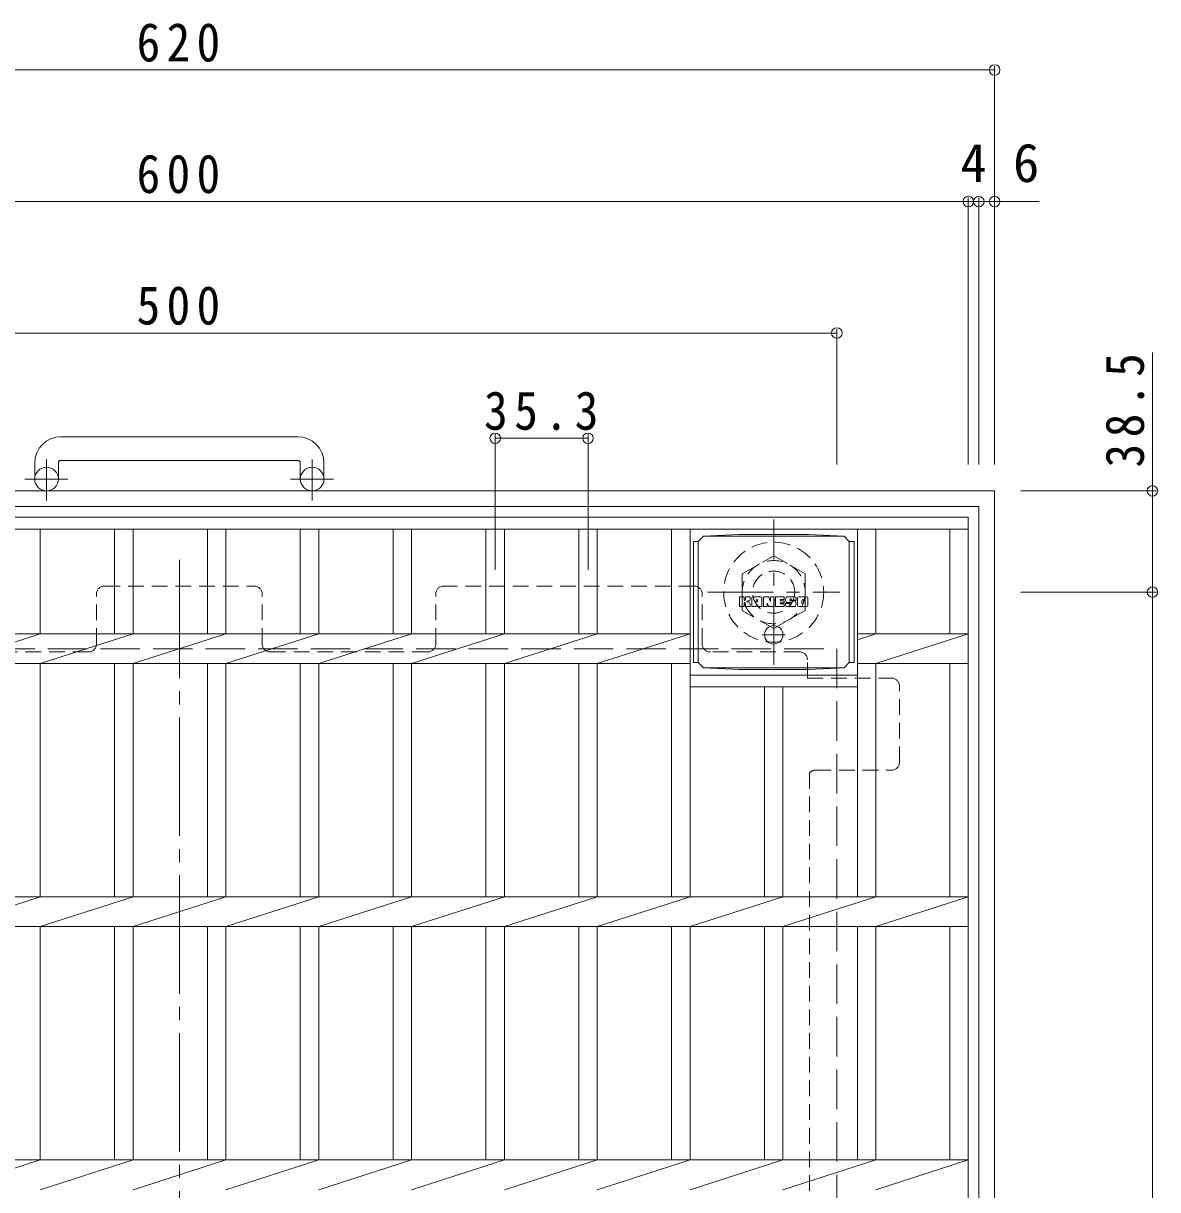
# Model space of a CAD drawing. Units: millimetres at full size, sheet at 1:5; details may follow other scales. Extents: x -1338 to 1348, y -985 to 942.
# Drawn here: x -696.8 to -265.5, y 498.7 to 942.1 of the extents above; entities that cross this region are included whole.
import ezdxf
from ezdxf.enums import TextEntityAlignment as Align

# ---------------------------------------------------------------- set-up
doc = ezdxf.new("R2010")
doc.units = ezdxf.units.MM
doc.header["$LTSCALE"] = 5
doc.header["$PDMODE"] = 32
doc.header["$PDSIZE"] = 4
for name, pattern in [('CHAIN1', [8, 5, -1, 1, -1]), ('CHAIN2', [12, 9, -1, 1, -1]), ('DASHED1', [1.8, 1.2, -0.6]), ('DASHED3', [4, 3, -1])]:
    doc.linetypes.add(name, pattern=pattern)
for name, color, linetype, lineweight in [('5-1', 3, 'Continuous', 9), ('5-2', 3, 'Continuous', 9), ('5-4', 7, 'Continuous', 9), ('5-7', 2, 'Continuous', 9), ('5-9', 2, 'Continuous', 9), ('5-F', 7, 'Continuous', 9)]:
    doc.layers.add(name, color=color, linetype=linetype, lineweight=lineweight)
doc.styles.add('ＭＳ ゴシック', font='')
doc.styles.get('ＭＳ ゴシック').set_extended_font_data('MS Gothic')

msp = doc.modelspace()

# ---------------------------------------------------------------- linework, layer by layer
at = {"layer": '5-1', "color": 2}
for p, q in [((-592.5, 784.972), (-682.5, 784.972)), ((-682.5, 775.972), (-592.5, 775.972)), ((-692.5, 774.972), (-692.5, 768.872)), ((-683.5, 774.972), (-683.5, 768.872)), ((-591.5, 774.972), (-591.5, 768.872)), ((-582.5, 774.972), (-582.5, 768.872)), ((-947.5, 764.373), (-327.5, 764.373)), ((-327.5, 764.373), (-327.5, 144.372)), ((-941.5, 758.372), (-333.5, 758.372)), ((-333.5, 758.372), (-333.5, 150.373))]:
    msp.add_line(p, q, dxfattribs=at)
at = {"layer": '5-1', "color": 2, "linetype": 'CHAIN1'}
for p, q in [((-688, 760.765), (-688, 776.362)), ((-587, 760.765), (-587, 776.362)), ((-679.837, 768.872), (-696.244, 768.872)), ((-578.837, 768.872), (-595.244, 768.872)), ((-411.5, 698.236), (-411.5, 753.509)), ((-436.636, 725.873), (-386.363, 725.873))]:
    msp.add_line(p, q, dxfattribs=at)
at = {"layer": '5-1', "color": 2, "linetype": 'DASHED1'}
for p, q in [((-423.499, 732.8), (-411.5, 739.729)), ((-411.5, 739.729), (-399.499, 732.8)), ((-423.499, 718.944), (-423.499, 732.8)), ((-399.499, 732.8), (-399.499, 718.944)), ((-411.5, 712.015), (-423.499, 718.944)), ((-399.499, 718.944), (-411.5, 712.015))]:
    msp.add_line(p, q, dxfattribs=at)
at = {"layer": '5-1', "color": 2, "linetype": 'DASHED3'}
for p, q in [((-887.5, 704.373), (-387.499, 704.373)), ((-387.499, 704.373), (-387.499, 204.372))]:
    msp.add_line(p, q, dxfattribs=at)
at = {"layer": '5-1', "color": 2}
for centre in [(-688, 768.872), (-587, 768.872)]:
    msp.add_circle(centre, 4.5, dxfattribs=at)
at = {"layer": '5-1', "color": 2, "linetype": 'DASHED1'}
for radius in [19, 12, 8]:
    msp.add_circle((-411.5, 725.873), radius, dxfattribs=at)
at = {"layer": '5-1', "color": 2}
for centre, radius, start, end in [((-682.5, 774.972), 10, 90, 180), ((-592.5, 774.972), 10, 0, 90), ((-682.5, 774.972), 1, 90, 180), ((-592.5, 774.972), 1, 0, 90)]:
    msp.add_arc(centre, radius, start, end, dxfattribs=at)
at = {"layer": '5-2'}
for p, q in [((-937.499, 754.372), (-337.5, 754.372)), ((-337.5, 154.372), (-337.5, 754.372)), ((-937.499, 749.872), (-337.5, 749.872)), ((-690.399, 710.022), (-690.399, 749.872)), ((-662.099, 710.022), (-662.099, 749.872)), ((-655.099, 710.022), (-655.099, 749.872)), ((-626.799, 710.022), (-626.799, 749.872)), ((-619.799, 710.022), (-619.799, 749.872)), ((-591.499, 710.022), (-591.499, 749.872)), ((-584.499, 710.022), (-584.499, 749.872)), ((-556.199, 710.022), (-556.199, 749.872)), ((-549.199, 710.022), (-549.199, 749.872)), ((-520.899, 710.022), (-520.899, 749.872)), ((-513.899, 710.022), (-513.899, 749.872)), ((-485.599, 710.022), (-485.599, 749.872)), ((-478.599, 710.022), (-478.599, 749.872)), ((-450.3, 710.022), (-450.3, 749.872)), ((-443.3, 610.022), (-443.3, 749.872)), ((-379.7, 610.022), (-379.7, 749.872)), ((-372.7, 710.022), (-372.7, 749.872)), ((-344.5, 710.022), (-344.5, 749.872)), ((-838.699, 710.022), (-443.304, 710.022)), ((-725.7, 698.723), (-690.4, 710.023)), ((-690.4, 698.723), (-655.1, 710.023)), ((-655.1, 698.723), (-619.8, 710.023)), ((-619.801, 698.723), (-584.501, 710.023)), ((-584.501, 698.723), (-549.201, 710.023)), ((-549.201, 698.723), (-513.901, 710.023)), ((-513.901, 698.723), (-478.601, 710.023)), ((-478.601, 698.723), (-443.304, 710.022)), ((-379.7, 707.783), (-372.701, 710.023)), ((-379.7, 710.022), (-337.5, 710.022)), ((-372.7, 698.722), (-337.5, 710.022)), ((-838.699, 698.722), (-443.3, 698.722)), ((-690.399, 610.022), (-690.399, 698.722)), ((-662.099, 610.022), (-662.099, 698.722)), ((-655.099, 610.022), (-655.099, 698.722)), ((-626.799, 610.022), (-626.799, 698.722)), ((-619.799, 610.022), (-619.799, 698.722)), ((-591.499, 610.022), (-591.499, 698.722)), ((-584.499, 610.022), (-584.499, 698.722)), ((-556.199, 610.022), (-556.199, 698.722)), ((-549.199, 610.022), (-549.199, 698.722)), ((-520.899, 610.022), (-520.899, 698.722)), ((-513.899, 610.022), (-513.899, 698.722)), ((-485.599, 610.022), (-485.599, 698.722)), ((-478.599, 610.022), (-478.599, 698.722)), ((-450.3, 610.022), (-450.3, 698.722)), ((-379.7, 698.722), (-337.5, 698.722)), ((-372.7, 610.022), (-372.7, 698.722)), ((-344.5, 610.022), (-344.5, 698.722)), ((-443.304, 695.222), (-443.3, 695.224)), ((-443.3, 694.372), (-379.7, 694.372)), ((-443.3, 689.872), (-379.7, 689.872)), ((-415, 610.022), (-415, 689.872)), ((-408, 610.022), (-408, 689.872)), ((-937.499, 610.022), (-337.5, 610.022)), ((-725.7, 598.723), (-690.4, 610.022)), ((-690.4, 598.723), (-655.1, 610.022)), ((-655.1, 598.723), (-619.8, 610.022)), ((-619.801, 598.723), (-584.501, 610.022)), ((-584.501, 598.723), (-549.201, 610.022)), ((-549.201, 598.723), (-513.901, 610.022)), ((-513.901, 598.723), (-478.601, 610.022)), ((-478.601, 598.723), (-443.301, 610.022)), ((-443.301, 598.723), (-408.001, 610.022)), ((-408.001, 598.723), (-372.701, 610.022)), ((-372.7, 598.723), (-337.5, 610.022)), ((-937.499, 598.723), (-337.5, 598.723)), ((-690.399, 510.022), (-690.399, 598.723)), ((-662.099, 510.022), (-662.099, 598.723)), ((-655.099, 510.022), (-655.099, 598.723)), ((-626.799, 510.022), (-626.799, 598.723)), ((-619.799, 510.022), (-619.799, 598.723)), ((-591.499, 510.022), (-591.499, 598.723)), ((-584.499, 510.022), (-584.499, 598.723)), ((-556.199, 510.022), (-556.199, 598.723)), ((-549.199, 510.022), (-549.199, 598.723)), ((-520.899, 510.022), (-520.899, 598.723)), ((-513.899, 510.022), (-513.899, 598.723)), ((-485.599, 510.022), (-485.599, 598.723)), ((-478.599, 510.022), (-478.599, 598.723)), ((-450.3, 510.022), (-450.3, 598.723)), ((-443.3, 510.022), (-443.3, 598.723)), ((-415, 510.022), (-415, 598.723)), ((-408, 510.022), (-408, 598.723)), ((-379.7, 510.022), (-379.7, 598.723)), ((-372.7, 510.022), (-372.7, 598.723)), ((-344.5, 510.022), (-344.5, 598.723)), ((-937.499, 510.022), (-337.5, 510.022)), ((-725.7, 498.723), (-690.4, 510.023)), ((-690.4, 498.723), (-655.1, 510.023)), ((-655.1, 498.723), (-619.8, 510.023)), ((-619.801, 498.723), (-584.501, 510.023)), ((-584.501, 498.723), (-549.201, 510.023)), ((-549.201, 498.723), (-513.901, 510.023)), ((-513.901, 498.723), (-478.601, 510.023)), ((-478.601, 498.723), (-443.301, 510.023)), ((-443.301, 498.723), (-408.001, 510.023)), ((-408.001, 498.723), (-372.701, 510.023)), ((-372.7, 498.722), (-337.5, 510.022))]:
    msp.add_line(p, q, dxfattribs=at)
at = {"layer": '5-4'}
for p, q in [((-947.5, 924.373), (-327.5, 924.373)), ((-327.5, 925.873), (-327.5, 774.373)), ((-937.499, 874.373), (-337.5, 874.373)), ((-337.5, 875.873), (-337.5, 774.373)), ((-337.5, 874.373), (-333.5, 874.373)), ((-333.5, 875.873), (-333.5, 774.373)), ((-333.5, 874.373), (-327.5, 874.373)), ((-327.5, 874.373), (-310.5, 874.373)), ((-387.499, 825.873), (-387.499, 774.373)), ((-387.499, 824.373), (-887.5, 824.373)), ((-267.5, 764.373), (-267.5, 816.998)), ((-517.399, 785.873), (-517.399, 734.373)), ((-482.099, 785.873), (-482.099, 734.373)), ((-517.399, 784.373), (-482.099, 784.373)), ((-266, 764.373), (-317.5, 764.373)), ((-267.5, 764.373), (-267.5, 725.873)), ((-266, 725.873), (-317.5, 725.873)), ((-267.5, 725.873), (-267.5, 182.871))]:
    msp.add_line(p, q, dxfattribs=at)
for p in [(-327.5, 924.373), (-337.5, 874.373), (-333.5, 874.373), (-327.5, 874.373), (-387.499, 824.373), (-517.399, 784.373), (-482.099, 784.373), (-267.5, 764.373), (-267.5, 725.873)]:
    msp.add_point(p, dxfattribs=at)
at = {"layer": '5-7', "linetype": 'CHAIN2'}
msp.add_line((-637.499, 738.176), (-637.499, 170.569), dxfattribs=at)
at = {"layer": '5-7', "linetype": 'DASHED1'}
for p, q in [((-665.999, 728.176), (-608.999, 728.176)), ((-441.7, 728.176), (-536.999, 728.176)), ((-668.999, 706.176), (-668.999, 725.176)), ((-605.999, 706.176), (-605.999, 725.176)), ((-539.999, 706.176), (-539.999, 725.176)), ((-438.7, 706.176), (-438.7, 725.176)), ((-731.999, 703.176), (-671.999, 703.176)), ((-542.999, 703.176), (-602.999, 703.176)), ((-401.699, 703.176), (-435.7, 703.176)), ((-398.699, 693.176), (-398.699, 700.176)), ((-398.699, 693.176), (-366.696, 693.176)), ((-363.696, 661.175), (-363.696, 690.176)), ((-397.899, 657.219), (-397.899, 472.833)), ((-395.699, 658.175), (-366.696, 658.175))]:
    msp.add_line(p, q, dxfattribs=at)
for centre, start, end in [((-665.999, 725.176), 90, 180), ((-608.999, 725.176), 0, 90), ((-536.999, 725.176), 90, 180), ((-441.7, 725.176), 0, 90), ((-671.999, 706.176), 270, 0), ((-602.999, 706.176), 180, 270), ((-542.999, 706.176), 270, 0), ((-435.7, 706.176), 180, 270), ((-401.699, 700.176), 0, 90), ((-366.696, 690.176), 0, 90), ((-366.696, 661.175), 270, 0), ((-395.699, 655.175), 90, 137.09861)]:
    msp.add_arc(centre, 3, start, end, dxfattribs=at)
at = {"layer": '5-9'}
for p, q in [((-440.25, 745.101), (-442.052, 745.101)), ((-442.052, 745.101), (-442.052, 699.186)), ((-440.25, 745.144), (-438.25, 747.144)), ((-440.25, 699.144), (-440.25, 745.144)), ((-438.25, 747.144), (-424.786, 747.824)), ((-438.25, 747.144), (-384.75, 747.144)), ((-398.213, 747.824), (-424.786, 747.824)), ((-384.75, 747.144), (-398.213, 747.824)), ((-382.75, 745.144), (-384.75, 747.144)), ((-382.75, 699.144), (-382.75, 745.144)), ((-382.75, 745.101), (-380.948, 745.101)), ((-380.948, 745.101), (-380.948, 699.186)), ((-440.25, 699.186), (-442.052, 699.186)), ((-440.25, 699.144), (-438.25, 697.144)), ((-438.25, 697.144), (-424.786, 696.463)), ((-438.25, 697.144), (-384.75, 697.144)), ((-398.213, 696.463), (-424.786, 696.463)), ((-384.75, 697.144), (-398.213, 696.463)), ((-382.75, 699.144), (-384.75, 697.144)), ((-382.75, 699.186), (-380.948, 699.186))]:
    msp.add_line(p, q, dxfattribs=at)
at = {"layer": '5-9', "linetype": 'CHAIN1'}
for p, q in [((-407.144, 709.644), (-415.856, 709.644)), ((-411.5, 713.332), (-411.5, 705.956))]:
    msp.add_line(p, q, dxfattribs=at)
at = {"layer": '5-9'}
msp.add_circle((-411.5, 709.644), 3.5, dxfattribs=at)
at = {"layer": '5-F'}
for p, q in [((-424.511, 720.545), (-424.511, 723.899)), ((-422.829, 724.056), (-424.354, 724.056)), ((-422.672, 723.899), (-422.672, 722.975)), ((-422.169, 723.899), (-422.169, 722.975)), ((-420.664, 724.056), (-422.012, 724.056)), ((-420.507, 723.899), (-420.507, 723.118)), ((-419.842, 720.545), (-419.842, 723.532)), ((-416.527, 724.056), (-419.318, 724.056)), ((-418.178, 722.261), (-418.178, 722.803)), ((-417.667, 722.261), (-417.667, 722.803)), ((-416.003, 720.545), (-416.003, 723.532)), ((-415.33, 723.899), (-415.33, 720.545)), ((-415.172, 724.056), (-413.469, 724.056)), ((-413.319, 723.947), (-412.841, 722.453)), ((-412.679, 723.899), (-412.679, 722.478)), ((-412.522, 724.056), (-411.502, 724.056)), ((-411.345, 723.899), (-411.345, 720.545)), ((-410.836, 720.545), (-410.836, 723.899)), ((-410.679, 724.056), (-407.658, 724.056)), ((-407.658, 723.064), (-408.775, 723.064)), ((-407.501, 723.222), (-407.501, 723.899)), ((-403.516, 724.056), (-406.568, 724.056)), ((-405.338, 722.713), (-405.338, 723.127)), ((-404.821, 723.034), (-404.821, 723.127)), ((-404.663, 722.877), (-402.992, 722.877)), ((-402.992, 723.532), (-402.992, 722.877)), ((-402.484, 720.912), (-402.484, 723.532)), ((-399.012, 724.056), (-401.96, 724.056)), ((-400.807, 721.71), (-400.807, 722.734)), ((-400.165, 721.71), (-400.165, 722.734)), ((-398.488, 723.532), (-398.488, 720.912)), ((-424.354, 720.388), (-422.829, 720.388)), ((-422.672, 720.545), (-422.672, 721.63)), ((-422.174, 720.545), (-422.174, 721.63)), ((-422.017, 720.388), (-420.662, 720.388)), ((-420.504, 720.545), (-420.504, 721.475)), ((-418.335, 720.388), (-419.685, 720.388)), ((-418.178, 720.545), (-418.178, 720.964)), ((-417.72, 722.209), (-418.126, 722.209)), ((-417.667, 720.545), (-417.667, 720.964)), ((-417.51, 720.388), (-416.161, 720.388)), ((-414.171, 720.388), (-415.172, 720.388)), ((-414.014, 720.545), (-414.014, 721.455)), ((-413.525, 720.501), (-413.816, 721.483)), ((-411.502, 720.388), (-413.374, 720.388)), ((-410.679, 720.388), (-407.671, 720.388)), ((-407.658, 721.819), (-408.78, 721.819)), ((-407.671, 721.391), (-408.78, 721.391)), ((-407.658, 722.625), (-408.775, 722.625)), ((-407.514, 720.545), (-407.514, 721.233)), ((-407.501, 721.976), (-407.501, 722.468)), ((-406.997, 721.4), (-406.997, 720.912)), ((-406.84, 721.557), (-405.486, 721.557)), ((-404.987, 721.887), (-406.568, 721.887)), ((-403.421, 720.388), (-406.473, 720.388)), ((-405.329, 721.4), (-405.329, 721.29)), ((-405.181, 722.556), (-403.421, 722.556)), ((-404.83, 721.73), (-404.83, 721.29)), ((-399.012, 720.388), (-401.96, 720.388))]:
    msp.add_line(p, q, dxfattribs=at)
for centre, radius, start, end in [((-424.354, 723.899), 0.157, 90, 180), ((-422.829, 723.899), 0.157, 0, 90), ((-422.42, 722.975), 0.251, 180, 0), ((-422.012, 723.899), 0.157, 90, 180), ((-421.031, 723.118), 0.524, 299.42073, 0), ((-420.664, 723.899), 0.157, 0, 90), ((-419.318, 723.532), 0.524, 90, 180), ((-417.923, 722.803), 0.255, 0, 180), ((-416.527, 723.532), 0.524, 0, 90), ((-415.172, 723.899), 0.157, 90, 180), ((-413.469, 723.899), 0.157, 17.75635, 90), ((-412.522, 723.899), 0.157, 90, 180), ((-411.502, 723.899), 0.157, 0, 90), ((-410.679, 723.899), 0.157, 90, 180), ((-408.775, 722.845), 0.22, 90, 270), ((-407.658, 723.899), 0.157, 0, 90), ((-407.658, 723.222), 0.157, 270, 0), ((-404.621, 722.972), 2.376, 157.10112, 202.89888), ((-406.568, 723.794), 0.262, 90, 157.10112), ((-405.079, 723.127), 0.259, 0, 180), ((-404.663, 723.034), 0.157, 180, 270), ((-403.516, 723.532), 0.524, 0, 90), ((-401.96, 723.532), 0.524, 90, 180), ((-400.486, 722.734), 0.321, 0, 180), ((-399.012, 723.532), 0.524, 0, 90), ((-424.354, 720.545), 0.157, 180, 270), ((-422.829, 720.545), 0.157, 270, 0), ((-422.423, 721.63), 0.249, 0, 180), ((-422.017, 720.545), 0.157, 180, 270), ((-421.586, 722.301), 0.0878, 97.33171, 266.57183), ((-421.886, 724.634), 2.265, 277.33171, 299.42073), ((-421.689, 720.575), 1.641, 53.71985, 86.57183), ((-421.028, 721.475), 0.524, 0, 53.71985), ((-420.662, 720.545), 0.157, 270, 0), ((-419.685, 720.545), 0.157, 180, 270), ((-418.335, 720.545), 0.157, 270, 0), ((-418.126, 722.261), 0.0524, 180, 270), ((-417.923, 720.964), 0.255, 0, 180), ((-417.72, 722.261), 0.0524, 270, 0), ((-417.51, 720.545), 0.157, 180, 270), ((-416.161, 720.545), 0.157, 270, 0), ((-415.172, 720.545), 0.157, 180, 270), ((-414.171, 720.545), 0.157, 270, 0), ((-413.913, 721.455), 0.101, 16.48875, 180), ((-413.374, 720.545), 0.157, 196.48875, 270), ((-412.762, 722.478), 0.0827, 197.75635, 0), ((-411.502, 720.545), 0.157, 270, 0), ((-410.679, 720.545), 0.157, 180, 270), ((-408.78, 721.605), 0.214, 90, 270), ((-407.671, 721.233), 0.157, 0, 90), ((-407.671, 720.545), 0.157, 270, 0), ((-407.658, 722.468), 0.157, 0, 90), ((-407.658, 721.976), 0.157, 270, 0), ((-406.84, 721.4), 0.157, 90, 180), ((-406.473, 720.912), 0.524, 180, 270), ((-406.568, 722.149), 0.262, 202.89888, 270), ((-405.486, 721.4), 0.157, 0, 90), ((-405.181, 722.713), 0.157, 180, 270), ((-405.079, 721.29), 0.25, 180, 0), ((-404.987, 721.73), 0.157, 0, 90), ((-403.421, 722.294), 0.262, 22.90802, 90), ((-403.421, 720.65), 0.262, 270, 337.09198), ((-405.366, 721.472), 2.374, 337.09198, 22.90802), ((-401.96, 720.912), 0.524, 180, 270), ((-400.486, 721.71), 0.321, 180, 0), ((-399.012, 720.912), 0.524, 270, 0)]:
    msp.add_arc(centre, radius, start, end, dxfattribs=at)

# ---------------------------------------------------------------- texts
at = {"layer": '5-4', "color": 2, "style": 'ＭＳ ゴシック'}
for s, p in [('4', (-340.5, 877.373)), ('6', (-320.5, 877.373))]:
    msp.add_text(s, height=14.66, dxfattribs=at).set_placement(p, align=Align.BOTTOM_LEFT)
at = {"layer": '5-4', "color": 2, "char_height": 14.66, "attachment_point": 7, "style": 'ＭＳ ゴシック'}
for s, insert in [('\\T1.27;\\W0.9;620', (-653.75, 927.373)), ('\\T1.27;\\W0.9;600', (-653.75, 877.373)), ('\\T1.27;\\W0.9;500', (-653.75, 827.373)), ('\\T1.28;\\W0.9;35.3', (-521.624, 787.373))]:
    msp.add_mtext(s, dxfattribs=dict(at, insert=insert))
at = {"layer": '5-4', "color": 2, "insert": (-270.5, 773.248), "char_height": 14.66, "attachment_point": 7, "rotation": 90, "style": 'ＭＳ ゴシック'}
msp.add_mtext('\\T1.28;\\W0.9;38.5', dxfattribs=at)

doc.saveas('drawing.dxf')
